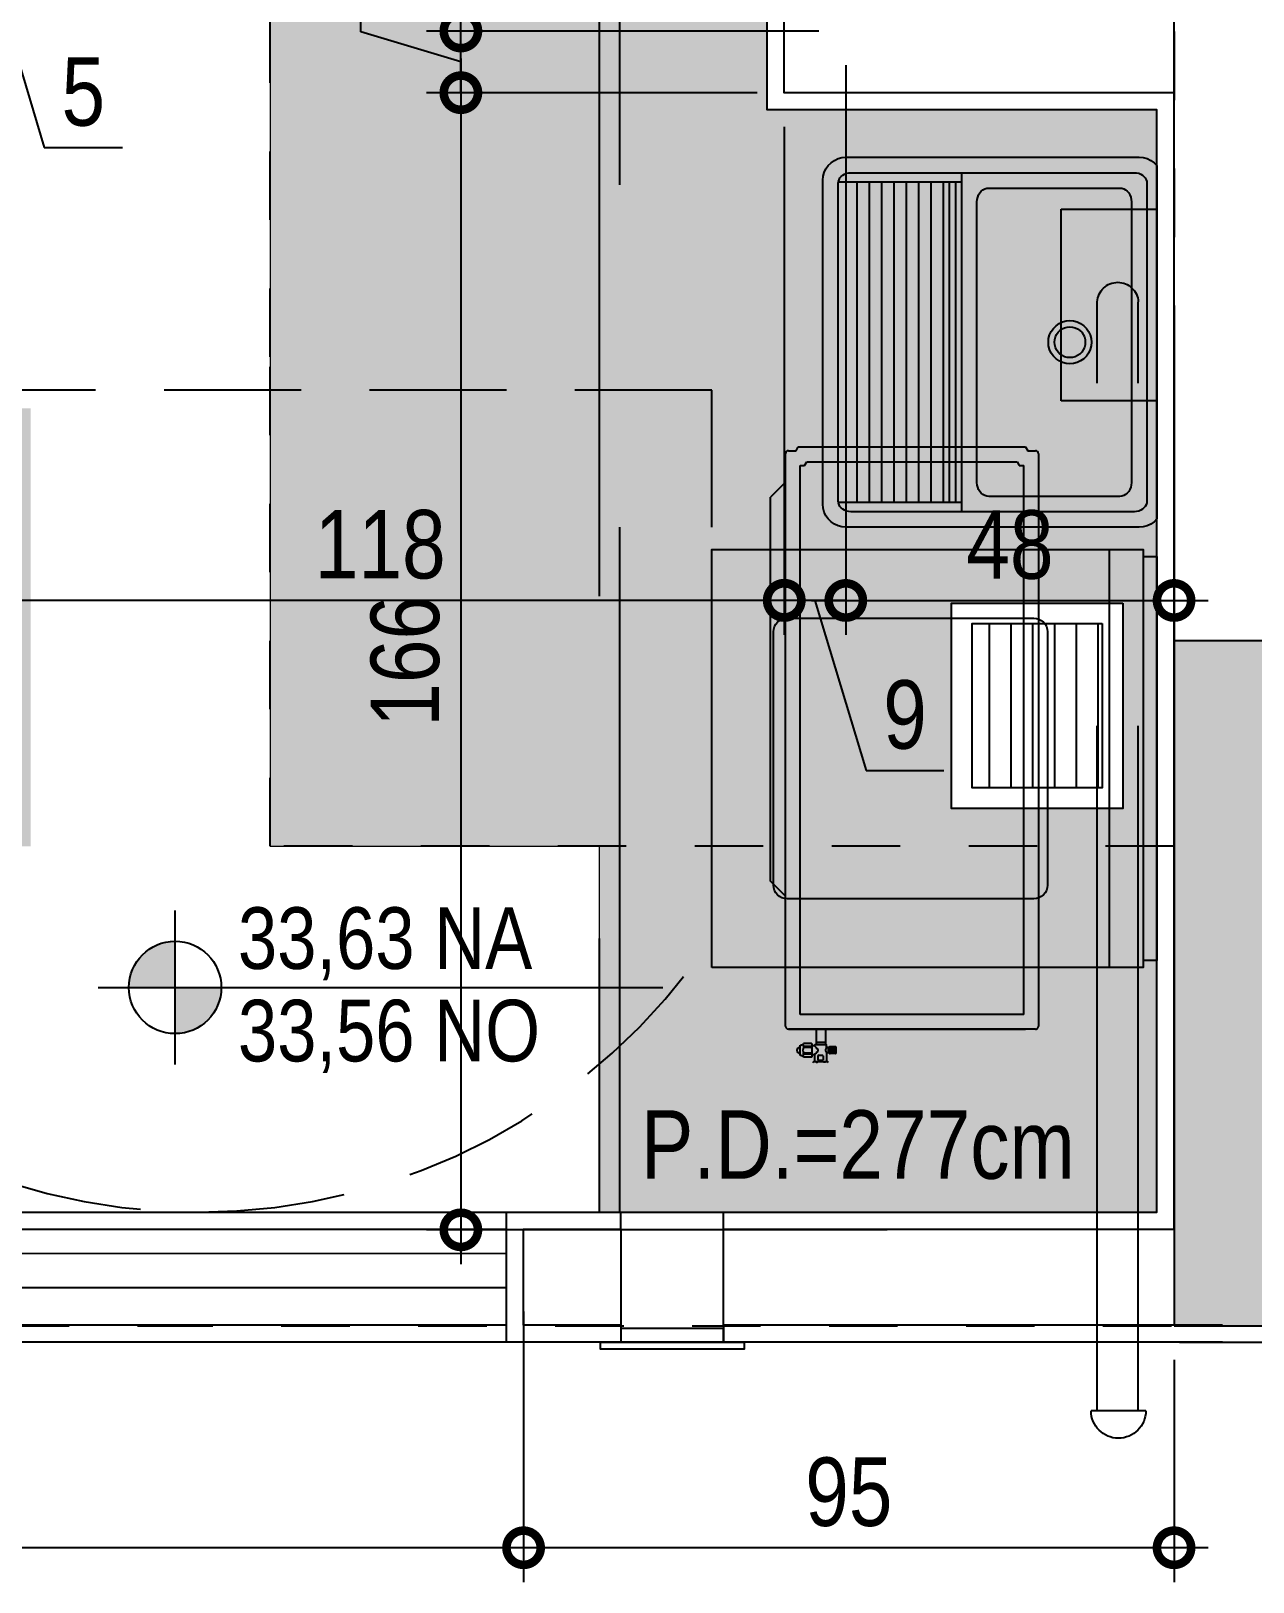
# Model space of a CAD drawing. Header units: metres. Extents: x -23 to 570, y -54 to 184.
# Drawn here: x 23.631 to 25.415, y -53.374 to -51.11 of the extents above; entities that cross this region are included whole.
import ezdxf
from ezdxf.enums import TextEntityAlignment as Align
from ezdxf.xclip import XClip

# ---------------------------------------------------------------- set-up
doc = ezdxf.new("R2010")
doc.units = ezdxf.units.M
doc.header["$XCLIPFRAME"] = 0
doc.header["$PDMODE"] = 35
for name, pattern in [('DASHEDX2', [1.5, 1, -0.5]), ('PUC$0$DASHEDX2', [1.5, 1, -0.5]), ('PUC$0$HIDDEN', [0.375, 0.25, -0.125])]:
    doc.linetypes.add(name, pattern=pattern)
for name, color, linetype in [('1', 232, 'DASHEDX2'), ('4', 2, 'Continuous'), ('ARQ-DIM', 2, 'Continuous'), ('ARQ-SIM', 1, 'Continuous'), ('ARQ-TXT', 2, 'Continuous'), ('PUC$0$ARQ-ALV ACAB', 4, 'Continuous'), ('PUC$0$ARQ-ALV OSSO', 5, 'Continuous'), ('PUC$0$ARQ-AUX', 7, 'Continuous'), ('PUC$0$ARQ-AUX2', 2, 'Continuous'), ('PUC$0$ARQ-CAX', 1, 'Continuous'), ('PUC$0$ARQ-HID', 7, 'Continuous'), ('PUC$0$ARQ-MOB', 7, 'Continuous'), ('PUC$0$ARQ-PRJ', 7, 'PUC$0$DASHEDX2'), ('PUC$0$MAUROAMARELO', 162, 'Continuous'), ('PUC$0$MAUROVERDE', 3, 'Continuous')]:
    doc.layers.add(name, color=color, linetype=linetype)
doc.layers.add('PUC$0$ARQ-FORRO', color=9, linetype='Continuous', lineweight=5)
doc.styles.add('Adesa', font='ARIALN.TTF')
doc.dimstyles.new('ADESA 1-0050', dxfattribs={"dimtxt": 0.1, "dimasz": 0.1, "dimexe": 0.05, "dimexo": 0.05, "dimgap": 0.03, "dimtad": 1, "dimdec": 1, "dimlfac": 100, "dimzin": 12, "dimtxsty": 'Adesa', "dimblk": 'DOTSMALL', "dimcen": 1, "dimdle": 0.05, "dimclrd": 1, "dimclre": 1, "dimclrt": 256, "dimazin": 3, "dimtm": 1e-09, "dimtfac": 1, "dimtdec": 1, "dimtmove": 1, "dimatfit": 0, "dimldrblk": 'DOTSMALL', "dimfxl": 0.8, "dimtvp": 2, "dimtolj": 1, "dimtzin": 0, "dimarcsym": 0})

# ---------------------------------------------------------------- blocks, each defined once
blk = doc.blocks.new('_DotSmall')
at = {"color": 0, "linetype": 'ByBlock', "const_width": 0.5}
blk.add_lwpolyline([(-0.0625, 0, 1), (0.0625, 0, 1)], format="xyb", close=True, dxfattribs=at)
blk = doc.blocks.new('*D486')
at = {"layer": 'ARQ-DIM', "color": 1, "lineweight": -2, "transparency": 16777216}
for p, q in [((24.35, -52.9792), (24.35, -53.3741)), ((25.3, -53.05), (25.3, -53.3741)), ((25.35, -53.3241), (24.3, -53.3241))]:
    blk.add_line(p, q, dxfattribs=at)
at = {"layer": 'Defpoints', "color": 0, "transparency": 16777216}
for p in [(24.35, -52.9292, 0), (25.3, -53, 0), (24.35, -53.3241)]:
    blk.add_point(p, dxfattribs=at)
at = {"layer": 'ARQ-DIM', "color": 1, "lineweight": -2, "transparency": 16777216, "xscale": 0.1, "yscale": 0.1, "zscale": 0.1, "rotation": 180}
blk.add_blockref('_DotSmall', (24.35, -53.3241), dxfattribs=at)
at = {"layer": 'ARQ-DIM', "color": 1, "lineweight": -2, "transparency": 16777216, "xscale": 0.1, "yscale": 0.1, "zscale": 0.1}
blk.add_blockref('_DotSmall', (25.3, -53.3241), dxfattribs=at)
at = {"layer": 'ARQ-DIM', "transparency": 16777216, "insert": (24.825, -53.243), "char_height": 0.1, "attachment_point": 5, "style": 'Adesa'}
blk.add_mtext('\\A1;95', dxfattribs=at)
blk = doc.blocks.new('*D487')
at = {"layer": 'ARQ-DIM', "color": 1, "lineweight": -2, "transparency": 16777216}
for p, q in [((24.35, -52.9792), (24.35, -53.3741)), ((20.3, -53.05), (20.3, -53.3741)), ((24.4, -53.3241), (20.25, -53.3241))]:
    blk.add_line(p, q, dxfattribs=at)
at = {"layer": 'Defpoints', "color": 0, "transparency": 16777216}
for p in [(24.35, -52.9292, 0), (20.3, -53, 0), (20.3, -53.3241)]:
    blk.add_point(p, dxfattribs=at)
at = {"layer": 'ARQ-DIM', "color": 1, "lineweight": -2, "transparency": 16777216, "xscale": 0.1, "yscale": 0.1, "zscale": 0.1, "rotation": 180}
blk.add_blockref('_DotSmall', (20.3, -53.3241), dxfattribs=at)
at = {"layer": 'ARQ-DIM', "color": 1, "lineweight": -2, "transparency": 16777216, "xscale": 0.1, "yscale": 0.1, "zscale": 0.1}
blk.add_blockref('_DotSmall', (24.35, -53.3241), dxfattribs=at)
at = {"layer": 'ARQ-DIM', "transparency": 16777216, "insert": (22.325, -53.243), "char_height": 0.1, "attachment_point": 5, "style": 'Adesa'}
blk.add_mtext('\\A1;405', dxfattribs=at)
blk = doc.blocks.new('*D621')
at = {"layer": 'ARQ-DIM', "color": 1, "lineweight": -2, "transparency": 16777216}
for p, q in [((24.7307, -51.2499), (24.7307, -51.9909)), ((23.5506, -51.7099), (23.5506, -51.9909)), ((23.5006, -51.9409), (24.7807, -51.9409))]:
    blk.add_line(p, q, dxfattribs=at)
at = {"layer": 'Defpoints', "color": 0, "transparency": 16777216}
for p in [(24.7307, -51.1999, 0), (23.5506, -51.6599, 0), (24.7307, -51.9409)]:
    blk.add_point(p, dxfattribs=at)
at = {"layer": 'ARQ-DIM', "color": 1, "lineweight": -2, "transparency": 16777216, "xscale": 0.1, "yscale": 0.1, "zscale": 0.1, "rotation": 180}
blk.add_blockref('_DotSmall', (23.5506, -51.9409), dxfattribs=at)
at = {"layer": 'ARQ-DIM', "color": 1, "lineweight": -2, "transparency": 16777216, "xscale": 0.1, "yscale": 0.1, "zscale": 0.1}
blk.add_blockref('_DotSmall', (24.7307, -51.9409), dxfattribs=at)
at = {"layer": 'ARQ-DIM', "transparency": 16777216, "insert": (24.1406, -51.8598), "char_height": 0.1, "attachment_point": 5, "style": 'Adesa'}
blk.add_mtext('\\A1;118', dxfattribs=at)
blk = doc.blocks.new('*D622')
at = {"layer": 'ARQ-DIM', "color": 1, "lineweight": -2, "transparency": 16777216}
for p, q in [((24.8206, -51.1599), (24.8206, -51.9912)), ((24.7307, -51.2499), (24.7307, -51.9912)), ((24.7307, -51.9412), (24.6307, -51.9412)), ((24.8206, -51.9412), (24.7307, -51.9412)), ((24.8206, -51.9412), (24.7307, -51.9412)), ((24.7756, -51.9412), (24.8501, -52.1894)), ((24.8206, -51.9412), (24.9206, -51.9412)), ((24.8501, -52.1894), (24.964, -52.1894))]:
    blk.add_line(p, q, dxfattribs=at)
at = {"layer": 'Defpoints', "color": 0, "transparency": 16777216}
for p in [(24.8206, -51.1099, 0), (24.7307, -51.1999, 0), (24.7307, -51.9412)]:
    blk.add_point(p, dxfattribs=at)
at = {"layer": 'ARQ-DIM', "color": 1, "lineweight": -2, "transparency": 16777216, "xscale": 0.1, "yscale": 0.1, "zscale": 0.1}
blk.add_blockref('_DotSmall', (24.7307, -51.9412), dxfattribs=at)
at = {"layer": 'ARQ-DIM', "color": 1, "lineweight": -2, "transparency": 16777216, "xscale": 0.1, "yscale": 0.1, "zscale": 0.1, "rotation": 180}
blk.add_blockref('_DotSmall', (24.8206, -51.9412), dxfattribs=at)
at = {"layer": 'ARQ-DIM', "transparency": 16777216, "insert": (24.9071, -52.1083), "char_height": 0.1, "attachment_point": 5, "style": 'Adesa'}
blk.add_mtext('\\A1;9', dxfattribs=at)
blk = doc.blocks.new('*D623')
at = {"layer": 'ARQ-DIM', "color": 1, "lineweight": -2, "transparency": 16777216}
for p, q in [((24.8206, -51.1599), (24.8206, -51.9912)), ((25.3, -51.5604), (25.3, -51.9912)), ((24.7706, -51.9412), (25.35, -51.9412))]:
    blk.add_line(p, q, dxfattribs=at)
at = {"layer": 'Defpoints', "color": 0, "transparency": 16777216}
for p in [(24.8206, -51.1099, 0), (25.3, -51.5104, 0), (25.3, -51.9412)]:
    blk.add_point(p, dxfattribs=at)
at = {"layer": 'ARQ-DIM', "color": 1, "lineweight": -2, "transparency": 16777216, "xscale": 0.1, "yscale": 0.1, "zscale": 0.1, "rotation": 180}
blk.add_blockref('_DotSmall', (24.8206, -51.9412), dxfattribs=at)
at = {"layer": 'ARQ-DIM', "color": 1, "lineweight": -2, "transparency": 16777216, "xscale": 0.1, "yscale": 0.1, "zscale": 0.1}
blk.add_blockref('_DotSmall', (25.3, -51.9412), dxfattribs=at)
at = {"layer": 'ARQ-DIM', "transparency": 16777216, "insert": (25.0603, -51.8602), "char_height": 0.1, "attachment_point": 5, "style": 'Adesa'}
blk.add_mtext('\\A1;48', dxfattribs=at)
blk = doc.blocks.new('*D649')
at = {"layer": 'ARQ-DIM', "color": 1, "lineweight": -2, "transparency": 16777216}
for p, q in [((23.5506, -50.9599), (23.5506, -51.0821)), ((23.6006, -50.9599), (23.6006, -51.0821)), ((23.5506, -51.0321), (23.4506, -51.0321)), ((23.5506, -51.0321), (23.6006, -51.0321)), ((23.5506, -51.0321), (23.6006, -51.0321)), ((23.5756, -51.0321), (23.6499, -51.2797)), ((23.6006, -51.0321), (23.7006, -51.0321)), ((23.6499, -51.2797), (23.7642, -51.2797))]:
    blk.add_line(p, q, dxfattribs=at)
at = {"layer": 'Defpoints', "color": 0, "transparency": 16777216}
for p in [(23.5506, -50.9099, 0), (23.6006, -50.9099, 0), (23.6006, -51.0321)]:
    blk.add_point(p, dxfattribs=at)
at = {"layer": 'ARQ-DIM', "color": 1, "lineweight": -2, "transparency": 16777216, "xscale": 0.1, "yscale": 0.1, "zscale": 0.1}
blk.add_blockref('_DotSmall', (23.5506, -51.0321), dxfattribs=at)
at = {"layer": 'ARQ-DIM', "color": 1, "lineweight": -2, "transparency": 16777216, "xscale": 0.1, "yscale": 0.1, "zscale": 0.1, "rotation": 180}
blk.add_blockref('_DotSmall', (23.6006, -51.0321), dxfattribs=at)
at = {"layer": 'ARQ-DIM', "transparency": 16777216, "insert": (23.707, -51.1988), "char_height": 0.1, "attachment_point": 5, "style": 'Adesa'}
blk.add_mtext('\\A1;5', dxfattribs=at)
blk = doc.blocks.new('*D653')
at = {"layer": 'ARQ-DIM', "color": 1, "lineweight": -2, "transparency": 16777216}
for p, q in [((24.2584, -51.1599), (24.2584, -50.8599)), ((24.4912, -50.9099), (24.2084, -50.9099)), ((24.7812, -51.1099), (24.2084, -51.1099))]:
    blk.add_line(p, q, dxfattribs=at)
at = {"layer": 'Defpoints', "color": 0, "transparency": 16777216}
for p in [(24.2584, -50.9099), (24.5412, -50.9099, 0), (24.8312, -51.1099, 0)]:
    blk.add_point(p, dxfattribs=at)
at = {"layer": 'ARQ-DIM', "color": 1, "lineweight": -2, "transparency": 16777216, "xscale": 0.1, "yscale": 0.1, "zscale": 0.1}
for p, rotation in [((24.2584, -50.9099), 90), ((24.2584, -51.1099), 270)]:
    blk.add_blockref('_DotSmall', p, dxfattribs=dict(at, rotation=rotation))
at = {"layer": 'ARQ-DIM', "transparency": 16777216, "insert": (24.1773, -51.0099), "char_height": 0.1, "attachment_point": 5, "rotation": 90, "style": 'Adesa'}
blk.add_mtext('\\A1;20', dxfattribs=at)
blk = doc.blocks.new('*D654')
at = {"layer": 'ARQ-DIM', "color": 1, "lineweight": -2, "transparency": 16777216}
for p, q in [((24.1123, -51.1111), (24.1123, -50.9971)), ((24.2584, -51.1099), (24.2584, -51.0099)), ((24.2584, -51.1549), (24.1123, -51.1111)), ((24.6913, -51.1099), (24.2084, -51.1099)), ((24.2584, -51.1999), (24.2584, -51.1099)), ((24.2584, -51.1999), (24.2584, -51.1099)), ((24.6807, -51.1999), (24.2084, -51.1999)), ((24.2584, -51.1999), (24.2584, -51.2999))]:
    blk.add_line(p, q, dxfattribs=at)
at = {"layer": 'Defpoints', "color": 0, "transparency": 16777216}
for p in [(24.2584, -51.1099), (24.7413, -51.1099), (24.7307, -51.1999, 0)]:
    blk.add_point(p, dxfattribs=at)
at = {"layer": 'ARQ-DIM', "color": 1, "lineweight": -2, "transparency": 16777216, "xscale": 0.1, "yscale": 0.1, "zscale": 0.1}
for p, rotation in [((24.2584, -51.1099), 270), ((24.2584, -51.1999), 90)]:
    blk.add_blockref('_DotSmall', p, dxfattribs=dict(at, rotation=rotation))
at = {"layer": 'ARQ-DIM', "transparency": 16777216, "insert": (24.0313, -51.0541), "char_height": 0.1, "attachment_point": 5, "rotation": 90, "style": 'Adesa'}
blk.add_mtext('\\A1;9', dxfattribs=at)
blk = doc.blocks.new('*D655')
at = {"layer": 'ARQ-DIM', "color": 1, "lineweight": -2, "transparency": 16777216}
for p, q in [((24.2584, -51.1499), (24.2584, -52.91)), ((24.6913, -51.1999), (24.2084, -51.1999)), ((24.8812, -52.86), (24.2084, -52.86))]:
    blk.add_line(p, q, dxfattribs=at)
at = {"layer": 'Defpoints', "color": 0, "transparency": 16777216}
for p in [(24.7413, -51.1999, 0), (24.2584, -52.86), (24.9312, -52.86, 0)]:
    blk.add_point(p, dxfattribs=at)
at = {"layer": 'ARQ-DIM', "color": 1, "lineweight": -2, "transparency": 16777216, "xscale": 0.1, "yscale": 0.1, "zscale": 0.1}
for p, rotation in [((24.2584, -51.1999), 90), ((24.2584, -52.86), 270)]:
    blk.add_blockref('_DotSmall', p, dxfattribs=dict(at, rotation=rotation))
at = {"layer": 'ARQ-DIM', "transparency": 16777216, "insert": (24.1773, -52.03), "char_height": 0.1, "attachment_point": 5, "rotation": 90, "style": 'Adesa'}
blk.add_mtext('\\A1;166', dxfattribs=at)
blk = doc.blocks.new('NipAcOs')
at = {"layer": 'ARQ-SIM'}
h = blk.add_hatch(color=256, dxfattribs=at)
h.dxf.hatch_style = 1
h.paths.add_polyline_path([(0, 0.15, 0.414214), (-0.15, 0), (0, 0)])
h.paths.add_polyline_path([(0.15, 0), (0, 0), (0, -0.15, 0.414214)])
for p, q in [((0, -0.25), (0, 0.25)), ((-0.25, 0), (0.15, 0)), ((0.15, 0), (1.5834, 0))]:
    blk.add_line(p, q, dxfattribs=at)
blk.add_circle((0, 0), 0.15, dxfattribs=at)
at = {"style": 'Adesa'}
for p in [(0.204, 0.06), (0.204, -0.24)]:
    blk.add_attdef('000,00', p, '', height=0.2, dxfattribs=at)
blk = doc.blocks.new('PUC$0$ARQ-HID-TANQUE')
for p, q in [((-0.2621, -0.0041), (-0.258, 0)), ((-0.258, 0), (0.258, 0)), ((0.258, 0), (0.2621, -0.0041)), ((-0.27, -0.0258), (-0.2695, -0.0199)), ((-0.2695, -0.0199), (-0.268, -0.0143)), ((-0.268, -0.0143), (-0.2655, -0.009)), ((-0.2655, -0.009), (-0.2621, -0.0041)), ((-0.2454, -0.0237), (-0.2439, -0.0211)), ((-0.2439, -0.0211), (-0.242, -0.0189)), ((-0.242, -0.0189), (-0.2398, -0.0171)), ((-0.2398, -0.0171), (-0.2373, -0.0157)), ((-0.2373, -0.0157), (-0.2347, -0.0149)), ((-0.2347, -0.0149), (-0.232, -0.0146)), ((-0.232, -0.0146), (0.232, -0.0146)), ((0.232, -0.0146), (0.2347, -0.0149)), ((0.2347, -0.0149), (0.2373, -0.0157)), ((0.2373, -0.0157), (0.2398, -0.0171)), ((0.2398, -0.0171), (0.242, -0.0189)), ((0.242, -0.0189), (0.2439, -0.0211)), ((0.2439, -0.0211), (0.2454, -0.0237)), ((0.2621, -0.0041), (0.2655, -0.009)), ((0.2655, -0.009), (0.268, -0.0143)), ((0.268, -0.0143), (0.2695, -0.0199)), ((0.2695, -0.0199), (0.27, -0.0258)), ((-0.27, -0.0258), (-0.27, -0.0258)), ((-0.27, -0.4542), (-0.27, -0.0258)), ((-0.2475, -0.0328), (-0.2473, -0.0297)), ((-0.2475, -0.0328), (-0.2475, -0.0328)), ((-0.2475, -0.4472), (-0.2475, -0.0328)), ((-0.2473, -0.0297), (-0.2466, -0.0266)), ((-0.2466, -0.0266), (-0.2454, -0.0237)), ((0.2454, -0.0237), (0.2466, -0.0266)), ((0.2466, -0.0266), (0.2473, -0.0297)), ((0.2473, -0.0297), (0.2475, -0.0328)), ((0.2475, -0.0328), (0.2475, -0.4472)), ((0.27, -0.0258), (0.27, -0.4542)), ((-0.234, -0.2854), (0.234, -0.2854)), ((-0.2473, -0.4504), (-0.2475, -0.4472)), ((-0.2466, -0.4534), (-0.2473, -0.4504)), ((0.2473, -0.4504), (0.2466, -0.4534)), ((0.2475, -0.4472), (0.2473, -0.4504)), ((-0.2695, -0.4601), (-0.27, -0.4542)), ((-0.268, -0.4657), (-0.2695, -0.4601)), ((-0.2655, -0.4711), (-0.268, -0.4657)), ((-0.2621, -0.4759), (-0.2655, -0.4711)), ((-0.2454, -0.4563), (-0.2466, -0.4534)), ((-0.2439, -0.4589), (-0.2454, -0.4563)), ((-0.242, -0.4611), (-0.2439, -0.4589)), ((-0.2398, -0.463), (-0.242, -0.4611)), ((-0.2373, -0.4643), (-0.2398, -0.463)), ((-0.2347, -0.4651), (-0.2373, -0.4643)), ((-0.232, -0.4654), (-0.2347, -0.4651)), ((0.232, -0.4654), (-0.232, -0.4654)), ((0.2347, -0.4651), (0.232, -0.4654)), ((0.2373, -0.4643), (0.2347, -0.4651)), ((0.2398, -0.463), (0.2373, -0.4643)), ((0.242, -0.4611), (0.2398, -0.463)), ((0.2439, -0.4589), (0.242, -0.4611)), ((0.2454, -0.4563), (0.2439, -0.4589)), ((0.2466, -0.4534), (0.2454, -0.4563)), ((0.2655, -0.4711), (0.2621, -0.4759)), ((0.268, -0.4657), (0.2655, -0.4711)), ((0.2695, -0.4601), (0.268, -0.4657)), ((0.27, -0.4542), (0.2695, -0.4601)), ((-0.258, -0.48), (-0.2621, -0.4759)), ((-0.2532, -0.4834), (-0.258, -0.48)), ((-0.2479, -0.4859), (-0.2532, -0.4834)), ((-0.2422, -0.4874), (-0.2479, -0.4859)), ((-0.2364, -0.4879), (-0.2422, -0.4874)), ((0.2364, -0.4879), (-0.2364, -0.4879)), ((0.2422, -0.4874), (0.2364, -0.4879)), ((0.2479, -0.4859), (0.2422, -0.4874)), ((0.2532, -0.4834), (0.2479, -0.4859)), ((0.258, -0.48), (0.2532, -0.4834)), ((0.2621, -0.4759), (0.258, -0.48))]:
    blk.add_line(p, q)
at = {"color": 7}
for p, q in [((-0.2223, -0.0458), (-0.2203, -0.0433)), ((-0.2203, -0.0433), (-0.2179, -0.0412)), ((-0.2179, -0.0412), (-0.215, -0.0394)), ((-0.215, -0.0394), (-0.2118, -0.0382)), ((-0.2118, -0.0382), (-0.2085, -0.0374)), ((-0.2085, -0.0374), (-0.205, -0.0371)), ((-0.205, -0.0371), (0.205, -0.0371)), ((0.205, -0.0371), (0.2085, -0.0374)), ((0.2085, -0.0374), (0.2118, -0.0382)), ((0.2118, -0.0382), (0.215, -0.0394)), ((0.215, -0.0394), (0.2179, -0.0412)), ((0.2179, -0.0412), (0.2203, -0.0433)), ((0.2203, -0.0433), (0.2223, -0.0458)), ((-0.225, -0.0544), (-0.2247, -0.0514)), ((-0.225, -0.0544), (-0.225, -0.0544)), ((-0.225, -0.2456), (-0.225, -0.0544)), ((-0.2247, -0.0514), (-0.2238, -0.0485)), ((-0.2238, -0.0485), (-0.2223, -0.0458)), ((0.2223, -0.0458), (0.2238, -0.0485)), ((0.2238, -0.0485), (0.2247, -0.0514)), ((0.2247, -0.0514), (0.225, -0.0544)), ((0.225, -0.0544), (0.225, -0.2456)), ((-0.0296, -0.1164), (-0.0273, -0.1114)), ((-0.0273, -0.1114), (-0.0241, -0.1069)), ((-0.0241, -0.1069), (-0.0202, -0.103)), ((-0.0202, -0.103), (-0.0158, -0.0999)), ((-0.0195, -0.1159), (-0.0172, -0.1127)), ((-0.0172, -0.1127), (-0.0145, -0.1099)), ((-0.0158, -0.0999), (-0.0108, -0.0975)), ((-0.0145, -0.1099), (-0.0113, -0.1076)), ((-0.0113, -0.1076), (-0.0077, -0.106)), ((-0.0108, -0.0975), (-0.0055, -0.0961)), ((-0.0077, -0.106), (-0.0039, -0.105)), ((-0.0055, -0.0961), (0, -0.0956)), ((-0.0039, -0.105), (0, -0.1046)), ((0, -0.0956), (0.0055, -0.0961)), ((0, -0.1046), (0.0039, -0.105)), ((0.0039, -0.105), (0.0077, -0.106)), ((0.0055, -0.0961), (0.0108, -0.0975)), ((0.0077, -0.106), (0.0113, -0.1076)), ((0.0108, -0.0975), (0.0158, -0.0999)), ((0.0113, -0.1076), (0.0145, -0.1099)), ((0.0145, -0.1099), (0.0172, -0.1127)), ((0.0158, -0.0999), (0.0202, -0.103)), ((0.0172, -0.1127), (0.0195, -0.1159)), ((0.0202, -0.103), (0.0241, -0.1069)), ((0.0241, -0.1069), (0.0273, -0.1114)), ((0.0273, -0.1114), (0.0296, -0.1164)), ((-0.0315, -0.1271), (-0.031, -0.1217)), ((-0.031, -0.1326), (-0.0315, -0.1271)), ((-0.031, -0.1217), (-0.0296, -0.1164)), ((-0.0296, -0.1379), (-0.031, -0.1326)), ((-0.0225, -0.1271), (-0.0222, -0.1232)), ((-0.0222, -0.131), (-0.0225, -0.1271)), ((-0.0222, -0.1232), (-0.0211, -0.1194)), ((-0.0211, -0.1348), (-0.0222, -0.131)), ((-0.0211, -0.1194), (-0.0195, -0.1159)), ((-0.0195, -0.1384), (-0.0211, -0.1348)), ((0.0195, -0.1159), (0.0211, -0.1194)), ((0.0211, -0.1348), (0.0195, -0.1384)), ((0.0211, -0.1194), (0.0222, -0.1232)), ((0.0222, -0.131), (0.0211, -0.1348)), ((0.0222, -0.1232), (0.0225, -0.1271)), ((0.0225, -0.1271), (0.0222, -0.131)), ((0.0296, -0.1164), (0.031, -0.1217)), ((0.031, -0.1326), (0.0296, -0.1379)), ((0.031, -0.1217), (0.0315, -0.1271)), ((0.0315, -0.1271), (0.031, -0.1326)), ((-0.0273, -0.1429), (-0.0296, -0.1379)), ((-0.0241, -0.1474), (-0.0273, -0.1429)), ((-0.0202, -0.1513), (-0.0241, -0.1474)), ((-0.0158, -0.1544), (-0.0202, -0.1513)), ((-0.0172, -0.1416), (-0.0195, -0.1384)), ((-0.0145, -0.1444), (-0.0172, -0.1416)), ((-0.0108, -0.1567), (-0.0158, -0.1544)), ((-0.0113, -0.1466), (-0.0145, -0.1444)), ((-0.0077, -0.1483), (-0.0113, -0.1466)), ((-0.0055, -0.1582), (-0.0108, -0.1567)), ((-0.0039, -0.1493), (-0.0077, -0.1483)), ((0, -0.1586), (-0.0055, -0.1582)), ((0, -0.1496), (-0.0039, -0.1493)), ((0.0039, -0.1493), (0, -0.1496)), ((0.0055, -0.1582), (0, -0.1586)), ((0.0077, -0.1483), (0.0039, -0.1493)), ((0.0108, -0.1567), (0.0055, -0.1582)), ((0.0113, -0.1466), (0.0077, -0.1483)), ((0.0158, -0.1544), (0.0108, -0.1567)), ((0.0145, -0.1444), (0.0113, -0.1466)), ((0.0172, -0.1416), (0.0145, -0.1444)), ((0.0202, -0.1513), (0.0158, -0.1544)), ((0.0195, -0.1384), (0.0172, -0.1416)), ((0.0241, -0.1474), (0.0202, -0.1513)), ((0.0273, -0.1429), (0.0241, -0.1474)), ((0.0296, -0.1379), (0.0273, -0.1429)), ((-0.2247, -0.2486), (-0.225, -0.2456)), ((-0.2238, -0.2515), (-0.2247, -0.2486)), ((0.2247, -0.2486), (0.2238, -0.2515)), ((0.225, -0.2456), (0.2247, -0.2486)), ((-0.2223, -0.2542), (-0.2238, -0.2515)), ((-0.2203, -0.2567), (-0.2223, -0.2542)), ((-0.2179, -0.2588), (-0.2203, -0.2567)), ((-0.215, -0.2606), (-0.2179, -0.2588)), ((-0.2118, -0.2618), (-0.215, -0.2606)), ((-0.2085, -0.2626), (-0.2118, -0.2618)), ((-0.205, -0.2629), (-0.2085, -0.2626)), ((0.205, -0.2629), (-0.205, -0.2629)), ((0.2085, -0.2626), (0.205, -0.2629)), ((0.2118, -0.2618), (0.2085, -0.2626)), ((0.215, -0.2606), (0.2118, -0.2618)), ((0.2179, -0.2588), (0.215, -0.2606)), ((0.2203, -0.2567), (0.2179, -0.2588)), ((0.2223, -0.2542), (0.2203, -0.2567)), ((0.2238, -0.2515), (0.2223, -0.2542)), ((-0.2475, -0.2854), (0.2475, -0.2854)), ((-0.234, -0.4654), (-0.234, -0.2854)), ((0.234, -0.2854), (0.234, -0.4654)), ((-0.234, -0.2944), (0.234, -0.2944)), ((-0.234, -0.2944), (0.234, -0.2944)), ((-0.234, -0.3034), (0.234, -0.3034)), ((-0.234, -0.3124), (0.234, -0.3124)), ((-0.234, -0.3304), (0.234, -0.3304)), ((-0.234, -0.3484), (0.234, -0.3484)), ((-0.234, -0.3664), (0.234, -0.3664)), ((-0.234, -0.3844), (0.234, -0.3844)), ((-0.234, -0.4024), (0.234, -0.4024)), ((-0.234, -0.4204), (0.234, -0.4204)), ((-0.234, -0.4384), (0.234, -0.4384))]:
    blk.add_line(p, q, dxfattribs=at)
blk = doc.blocks.new('PUC$0$A$Cd84e1c1c')
at = {"layer": 'PUC$0$ARQ-PRJ'}
for p, q in [((0.0594, -0.2908, 0), (0.0594, 1.3279, 0)), ((0.1194, -0.2908, 0), (0.1194, 1.3279, 0)), ((0.0484, -0.2908, 0), (0.1284, -0.2908, 0))]:
    blk.add_line(p, q, dxfattribs=at)
at = {"layer": 'PUC$0$ARQ-PRJ', "elevation": 0}
blk.add_lwpolyline([(0.1722, 1.4636), (0.0322, 1.4636), (0.0322, 1.1836), (0.1722, 1.1836), (0.1722, 1.4636)], dxfattribs=at)
at = {"layer": 'PUC$0$ARQ-PRJ'}
for centre, radius, start, end in [((0.0894, 1.3267, 0), 0.03, 2.4241, 177.5761), ((0.0884, -0.2908, 0), 0.04, 180, 0)]:
    blk.add_arc(centre, radius, start, end, dxfattribs=at)
blk = doc.blocks.new('PUC$0$pl cx vent')
at = {"layer": 'PUC$0$ARQ-CAX'}
h = blk.add_hatch(dxfattribs=at)
h.set_pattern_fill('LINE', color=255, scale=0.01, angle=90)
h.set_pattern_definition([(90, (10.529542, -8.815224), (-0.03175, 2e-18), [])])
h.paths.add_polyline_path([(-0.22, -0.27), (-0.22, -0.03), (-0.03, -0.03), (-0.03, -0.27)])
for points in [[(-0.25, -0.3), (-0.25, 0), (0, 0), (0, -0.3)], [(-0.22, -0.27), (-0.22, -0.03), (-0.03, -0.03), (-0.03, -0.27)]]:
    blk.add_lwpolyline(points, close=True, dxfattribs=at)
blk = doc.blocks.new('PUC$0$pl apto tipo 2 puc')
at = {"layer": 'PUC$0$ARQ-ALV ACAB'}
for points in [[(-25.3794, 3.0254), (-24.3338, 3.0254), (-24.3338, 2.8354), (-24.5009, 2.8354)], [(-24.6509, 2.8354), (-25.2838, 2.8354), (-25.2838, 1.2261), (-24.7145, 1.2261), (-24.7144, 0.9361)]]:
    blk.add_lwpolyline(points, dxfattribs=at)
at = {"layer": 'PUC$0$ARQ-ALV ACAB', "elevation": 0}
for points in [[(-24.6509, 3.0004), (-24.6509, 3.0254)], [(-24.5009, 3.0004), (-24.5009, 3.0254)], [(-24.3338, 3.0254), (-20.1864, 3.0254)], [(-24.6509, 2.8604), (-24.6509, 2.8354)], [(-24.5009, 2.8604), (-24.5009, 2.8354)], [(-24.6509, 2.8354), (-24.6509, 2.8354)], [(-20.3338, 2.8354), (-24.3338, 2.8354)]]:
    blk.add_lwpolyline(points, dxfattribs=at)
at = {"layer": 'PUC$0$ARQ-ALV OSSO'}
for points in [[(-25.3794, 3.0004), (-24.6509, 3.0004)], [(-24.5009, 3.0004), (-24.3588, 3.0004), (-24.3588, 2.8604), (-24.5009, 2.8604)], [(-24.6509, 2.8604), (-25.3088, 2.8604), (-25.3088, -1.91), (-23.6044, -1.91), (-23.6044, -2.05), (-25.3088, -2.05)], [(-25.3088, 1.2011), (-24.7395, 1.2011), (-24.7394, 0.9111)]]:
    blk.add_lwpolyline(points, dxfattribs=at)
at = {"layer": 'PUC$0$ARQ-ALV OSSO', "elevation": 0}
for points in [[(-24.6509, 3.0004), (-24.6509, 2.8604)], [(-24.5009, 2.8604), (-24.5009, 3.0004)]]:
    blk.add_lwpolyline(points, dxfattribs=at)
at = {"layer": 'PUC$0$ARQ-AUX', "elevation": 0}
for points in [[(-24.3338, 3.0004), (-20.3338, 3.0004)], [(-20.3338, 2.8604), (-24.3338, 2.8604)]]:
    blk.add_lwpolyline(points, dxfattribs=at)
at = {"layer": 'PUC$0$ARQ-AUX'}
blk.add_lwpolyline([(-24.5009, 2.8354), (-24.6509, 2.8354)], dxfattribs=at)
at = {"layer": 'PUC$0$ARQ-AUX2', "elevation": 0}
for points in [[(-20.3338, 2.9455), (-24.3338, 2.9454)], [(-20.3338, 2.8955), (-24.3338, 2.8954)]]:
    blk.add_lwpolyline(points, dxfattribs=at)
at = {"layer": 'PUC$0$ARQ-CAX', "elevation": 0}
for points in [[(-24.4709, 3.0254), (-24.6809, 3.0254), (-24.6809, 3.0354), (-24.4709, 3.0354)], [(-24.5009, 3.0254), (-24.6509, 3.0254), (-24.6509, 3.0054), (-24.5009, 3.0054)]]:
    blk.add_lwpolyline(points, close=True, dxfattribs=at)
at = {"layer": 'PUC$0$ARQ-PRJ'}
blk.add_lwpolyline([(-24.4694, 2.8354), (-24.4994, 2.8354), (-24.4994, 0.9361), (-24.4694, 0.9361)], close=True, dxfattribs=at)
at = {"layer": 'PUC$0$ARQ-CAX'}
blk.add_blockref('PUC$0$pl cx vent', (-24.9838, 2.2461), dxfattribs=at)
at = {"layer": 'PUC$0$ARQ-FORRO', "xscale": -1, "rotation": 180}
blk.add_blockref('PUC$0$A$Cd84e1c1c', (-25.316, 2.8346, 0), dxfattribs=at)
at = {"layer": 'PUC$0$ARQ-HID', "rotation": 90.00006226801106}
blk.add_blockref('PUC$0$ARQ-HID-TANQUE', (-25.2838, 1.5654), dxfattribs=at)
blk = doc.blocks.new('PUC$0$planta tipo 5 puc')
at = {"layer": 'PUC$0$ARQ-ALV ACAB', "elevation": 0}
blk.add_lwpolyline([(-36.2338, 3.0243), (-34.8417, 3.0243), (-34.8167, 3.0243), (-34.8167, 2.8343)], dxfattribs=at)
blk = doc.blocks.new('PUC$0$MAQ-LAVAR-ROUPA')
blk.add_lwpolyline([(0, 0.65), (0.61, 0.65), (0.61, 0.02), (0, 0.02)], close=True)
blk.add_lwpolyline([(0.1, 0.18), (0.1, 0.54, -0.414214), (0.12, 0.56), (0.49, 0.56, -0.414214), (0.51, 0.54), (0.51, 0.18, -0.414214), (0.49, 0.16), (0.12, 0.16, -0.414214)], format="xyb", close=True)
for points in [[(0.61, 0.07), (0, 0.07)], [(0.6, 0.02), (0.6, 0), (0.01, 0), (0.01, 0.02)], [(0.01, 0), (0.6, 0)]]:
    blk.add_lwpolyline(points)
blk = doc.blocks.new('PUC$0$layout pcd puc 4')
at = {"layer": 'PUC$0$ARQ-MOB', "rotation": 90}
blk.add_blockref('PUC$0$MAQ-LAVAR-ROUPA', (10.32, 0.378), dxfattribs=at)
blk = doc.blocks.new('PUC$0$pl forro pcd 4')
at = {"layer": 'PUC$0$ARQ-FORRO'}
h = blk.add_hatch(color=256, dxfattribs=at)
h.dxf.hatch_style = 1
h.paths.add_polyline_path([(-0.5794, -0.17), (-1.3049, -0.17), (-1.3049, -1.5351), (-0.8244, -1.5351), (-0.8244, -2.0694), (-0.01, -2.0694), (-0.01, -0.46), (-0.5793, -0.46)])
h.paths.add_polyline_path([(-3.9149, -1.5351), (-1.6549, -1.5351), (-1.6549, -0.8959), (-3.9149, -0.8959)])
h.paths.add_polyline_path([(-4.96, -0.8694), (-4.2649, -0.8694), (-4.2649, -1.5351), (-4.96, -1.5351)])
h.paths.add_polyline_path([(-0.31, -1.18), (-0.06, -1.18), (-0.06, -1.48), (-0.31, -1.48)], flags=16)
blk.add_lwpolyline([(-0.5794, -0.17), (-1.3049, -0.17), (-1.3049, -1.5351), (-0.8244, -1.5351), (-0.8244, -2.0694), (-0.01, -2.0694), (-0.01, -0.46), (-0.5793, -0.46)], close=True, dxfattribs=at)
at = {"layer": 'PUC$0$ARQ-PRJ'}
blk.add_lwpolyline([(-0.31, -1.18), (-0.06, -1.18), (-0.06, -1.48), (-0.31, -1.48)], close=True, dxfattribs=at)
blk = doc.blocks.new('PUC$0$CDS1')
at = {"layer": 'PUC$0$MAUROAMARELO'}
for p, q in [((8267.2906, 3267.3756, 0), (8267.2906, 3268.3256, 0)), ((8267.2956, 3268.3306, 0), (8267.3083, 3268.3306, 0)), ((8267.3083, 3268.3306, 0), (8267.3119, 3268.3368, 0)), ((8267.3119, 3268.3368, 0), (8267.6893, 3268.3368, 0)), ((8267.6893, 3268.3368, 0), (8267.6929, 3268.3306, 0)), ((8267.6929, 3268.3306, 0), (8267.7056, 3268.3306, 0)), ((8267.7106, 3268.3256, 0), (8267.7106, 3267.3756, 0)), ((8267.3151, 3267.3951, 0), (8267.3151, 3268.3061, 0)), ((8267.3151, 3268.3061, 0), (8267.3224, 3268.3061, 0)), ((8267.3224, 3268.3061, 0), (8267.326, 3268.3123, 0)), ((8267.326, 3268.3123, 0), (8267.6752, 3268.3123, 0)), ((8267.6752, 3268.3123, 0), (8267.6788, 3268.3061, 0)), ((8267.6788, 3268.3061, 0), (8267.6861, 3268.3061, 0)), ((8267.6861, 3267.3951, 0), (8267.6861, 3268.3061, 0)), ((8267.2906, 3268.2786, 0), (8267.2656, 3268.2536, 0)), ((8267.2656, 3267.6163, 0), (8267.2656, 3268.2536, 0)), ((8267.2906, 3267.5913, 0), (8267.2656, 3267.6163, 0)), ((8267.6861, 3267.3951, 0), (8267.3151, 3267.3951, 0)), ((8267.7056, 3267.3706, 0), (8267.2956, 3267.3706, 0)), ((8267.2956, 3267.3706, 0), (8267.6893, 3267.3706, 0)), ((8267.3338, 3267.3467, 0), (8267.3208, 3267.3467, 0)), ((8267.3351, 3267.3457, 0), (8267.3338, 3267.3467, 0)), ((8267.3351, 3267.3254, 0), (8267.3351, 3267.3457, 0)), ((8267.3569, 3267.3487, 0), (8267.3415, 3267.3487, 0)), ((8267.3415, 3267.3487, 0), (8267.3415, 3267.3448, 0)), ((8267.3416, 3267.3706, 0), (8267.3416, 3267.3487, 0)), ((8267.3568, 3267.3706, 0), (8267.3568, 3267.3487, 0)), ((8267.3569, 3267.3487, 0), (8267.3569, 3267.3448, 0)), ((8267.3149, 3267.3269, 0), (8267.3149, 3267.3443, 0)), ((8267.3338, 3267.342, 0), (8267.3208, 3267.342, 0)), ((8267.3208, 3267.342, 0), (8267.3208, 3267.3402, 0)), ((8267.3338, 3267.342, 0), (8267.3208, 3267.342, 0)), ((8267.3208, 3267.342, 0), (8267.3208, 3267.3402, 0)), ((8267.3338, 3267.3402, 0), (8267.3208, 3267.3402, 0)), ((8267.3338, 3267.3402, 0), (8267.3208, 3267.3402, 0)), ((8267.3208, 3267.3292, 0), (8267.3208, 3267.331, 0)), ((8267.3338, 3267.331, 0), (8267.3208, 3267.331, 0)), ((8267.3338, 3267.3292, 0), (8267.3208, 3267.3292, 0)), ((8267.3338, 3267.3244, 0), (8267.3208, 3267.3244, 0)), ((8267.3338, 3267.342, 0), (8267.3338, 3267.3402, 0)), ((8267.3338, 3267.342, 0), (8267.3338, 3267.3402, 0)), ((8267.3338, 3267.3292, 0), (8267.3338, 3267.331, 0)), ((8267.3351, 3267.3254, 0), (8267.3338, 3267.3244, 0)), ((8267.3389, 3267.3432, 0), (8267.3351, 3267.3432, 0)), ((8267.3389, 3267.328, 0), (8267.3351, 3267.328, 0)), ((8267.3389, 3267.3435, 0), (8267.3389, 3267.3437, 0)), ((8267.3389, 3267.3432, 0), (8267.3389, 3267.3436, 0)), ((8267.3389, 3267.328, 0), (8267.3389, 3267.3167, 0)), ((8267.3579, 3267.3448, 0), (8267.34, 3267.3448, 0)), ((8267.3448, 3267.3199, 0), (8267.3448, 3267.3264, 0)), ((8267.3458, 3267.3275, 0), (8267.352, 3267.3275, 0)), ((8267.3531, 3267.3264, 0), (8267.3531, 3267.3199, 0)), ((8267.3589, 3267.3402, 0), (8267.3589, 3267.3437, 0)), ((8267.362, 3267.3402, 0), (8267.3589, 3267.3402, 0)), ((8267.362, 3267.3315, 0), (8267.3589, 3267.3315, 0)), ((8267.3589, 3267.3315, 0), (8267.3589, 3267.3167, 0)), ((8267.362, 3267.3315, 0), (8267.362, 3267.3402, 0)), ((8267.3636, 3267.3397, 0), (8267.362, 3267.3397, 0)), ((8267.3636, 3267.3321, 0), (8267.362, 3267.3321, 0)), ((8267.3636, 3267.3313, 0), (8267.3636, 3267.3404, 0)), ((8267.3735, 3267.3415, 0), (8267.3646, 3267.3415, 0)), ((8267.3735, 3267.3303, 0), (8267.3646, 3267.3303, 0)), ((8267.3667, 3267.3303, 0), (8267.3667, 3267.3415, 0)), ((8267.3733, 3267.3408, 0), (8267.3667, 3267.3408, 0)), ((8267.3733, 3267.3401, 0), (8267.3667, 3267.3401, 0)), ((8267.3733, 3267.3393, 0), (8267.3667, 3267.3393, 0)), ((8267.3733, 3267.3386, 0), (8267.3667, 3267.3386, 0)), ((8267.3733, 3267.3379, 0), (8267.3667, 3267.3379, 0)), ((8267.3733, 3267.3372, 0), (8267.3667, 3267.3372, 0)), ((8267.3733, 3267.3372, 0), (8267.3667, 3267.3372, 0)), ((8267.3733, 3267.3365, 0), (8267.3667, 3267.3365, 0)), ((8267.3733, 3267.3359, 0), (8267.3667, 3267.3359, 0)), ((8267.3733, 3267.3353, 0), (8267.3667, 3267.3353, 0)), ((8267.3733, 3267.3345, 0), (8267.3667, 3267.3345, 0)), ((8267.3733, 3267.3345, 0), (8267.3667, 3267.3345, 0)), ((8267.3733, 3267.3338, 0), (8267.3667, 3267.3338, 0)), ((8267.3733, 3267.3331, 0), (8267.3667, 3267.3331, 0)), ((8267.3733, 3267.3324, 0), (8267.3667, 3267.3324, 0)), ((8267.3733, 3267.3317, 0), (8267.3667, 3267.3317, 0)), ((8267.3733, 3267.331, 0), (8267.3667, 3267.331, 0)), ((8267.3733, 3267.3303, 0), (8267.3733, 3267.3415, 0)), ((8267.3746, 3267.3313, 0), (8267.3746, 3267.3404, 0)), ((8267.336, 3267.3154, 0), (8267.3372, 3267.3167, 0)), ((8267.3606, 3267.3167, 0), (8267.3372, 3267.3167, 0)), ((8267.3413, 3267.3157, 0), (8267.3438, 3267.3157, 0)), ((8267.352, 3267.3188, 0), (8267.3458, 3267.3188, 0)), ((8267.3566, 3267.3157, 0), (8267.3541, 3267.3157, 0)), ((8267.3618, 3267.3154, 0), (8267.3606, 3267.3167, 0))]:
    blk.add_line(p, q, dxfattribs=at)
for centre, radius, start, end in [((8267.2956, 3268.3256, 0), 0.005, 90, 180), ((8267.7056, 3268.3256, 0), 0.005, 0, 90), ((8267.2956, 3267.3756, 0), 0.005, 180, 270), ((8267.3149, 3267.3531, 0), 0.00883, 270, 303.2043), ((8267.3222, 3267.3444, 0), 0.00279, 121.1036, 238.8964), ((8267.3324, 3267.3444, 0), 0.00279, 301.1036, 58.8964), ((8267.3149, 3267.3356, 0), 0.00517, 90, 270), ((8267.3149, 3267.318, 0), 0.00883, 56.7957, 90), ((8267.328, 3267.3356, 0), 0.00859, 147.4828, 212.5172), ((8267.3222, 3267.3268, 0), 0.00279, 121.1036, 238.8964), ((8267.3265, 3267.3356, 0), 0.00859, 327.4828, 32.5172), ((8267.3324, 3267.3268, 0), 0.00279, 301.1036, 58.8964), ((8267.34, 3267.3437, 0), 0.00108, 90, 180), ((8267.3669, 3267.3642, 0), 0.035, 216.8549, 229.9897), ((8267.3669, 3267.307, 0), 0.035, 130.0103, 143.1451), ((8267.3411, 3267.3356, 0), 0.00379, 331.5684, 28.4316), ((8267.3458, 3267.3264, 0), 0.00108, 90, 180), ((8267.3458, 3267.3199, 0), 0.00108, 180, 270), ((8267.352, 3267.3264, 0), 0.00108, 0, 90), ((8267.352, 3267.3199, 0), 0.00108, 270, 0), ((8267.3629, 3267.3359, 0), 0.00591, 132.4469, 227.5531), ((8267.3579, 3267.3437, 0), 0.00108, 0, 90), ((8267.3646, 3267.3404, 0), 0.00108, 90, 180), ((8267.3646, 3267.3313, 0), 0.00108, 180, 270), ((8267.3735, 3267.3404, 0), 0.00108, 0, 90), ((8267.3735, 3267.3313, 0), 0.00108, 270, 360), ((8267.3388, 3267.3131, 0), 0.00358, 46.1862, 140.5423), ((8267.3489, 3267.3021, 0), 0.0145, 69.2202, 110.7798), ((8267.3591, 3267.3131, 0), 0.00358, 39.4577, 133.8138)]:
    blk.add_arc(centre, radius, start, end, dxfattribs=at)
at = {"layer": 'PUC$0$MAUROVERDE', "linetype": 'PUC$0$HIDDEN'}
blk.add_arc((8267.7056, 3267.3756, 0), 0.005, 270, 0, dxfattribs=at)
blk = doc.blocks.new('PUC')
at = {"layer": 'PUC$0$ARQ-PRJ', "ltscale": 0.2, "elevation": 0}
blk.add_lwpolyline([(24.625, -52.4342), (24.625, -51.6342), (23.125, -51.6342), (23.125, -52.4342, 0.533333)], format="xyb", close=True, dxfattribs=at)
at = {"layer": 'PUC$0$ARQ-ALV OSSO', "rotation": 180}
blk.add_blockref('PUC$0$pl apto tipo 2 puc', (-0.0088, -49.9988, 0), dxfattribs=at)
at = {"layer": 'PUC$0$ARQ-AUX', "xscale": -1, "rotation": 180}
blk.add_blockref('PUC$0$planta tipo 5 puc', (61.5417, -49.9999, 0), dxfattribs=at)
at = {"layer": 'PUC$0$ARQ-FORRO'}
blk.add_blockref('PUC$0$pl forro pcd 4', (25.285, -50.7649, 0), dxfattribs=at)
at = {"layer": 'PUC$0$ARQ-MOB'}
blk.add_blockref('PUC$0$layout pcd puc 4', (14.955, -52.8549, 0), dxfattribs=at)
at = {"layer": 'PUC$0$MAUROAMARELO', "xscale": 0.8797350445042434, "yscale": 0.8797350445042434, "zscale": 0.8797350445042434}
blk.add_blockref('PUC$0$CDS1', (-7248.2928, -2926.9875, 0), dxfattribs=at)
blk = doc.blocks.new('est-lo-07-6sb-r00')
at = {"layer": '4'}
h = blk.add_hatch(color=8, dxfattribs=at)
h.dxf.hatch_style = 1
h.paths.add_polyline_path([(213.004314, 592.98646), (232.004314, 592.98646), (232.004314, 743.98646), (213.004314, 743.98646)], flags=17)
h.paths.add_polyline_path([(517.003016, 942.98646), (353.003016, 942.98646), (353.003016, 923.986062), (498.003016, 923.986062), (498.003016, 465.008359), (498.003039, 465.008359), (498.003039, 450.008359), (498.003039, 395.98646), (517.003016, 395.98646)])
h.paths.add_polyline_path([(3672.003309, 253.001099), (3672.003309, 388.001099), (3637.003309, 388.001099), (3637.003309, 253.001099)])
h.paths.add_polyline_path([(3637.003309, 942.98646), (3637.003194, 872.98646), (3653.003309, 872.98646), (3653.003309, 599.001099), (3637.003309, 599.001099), (3637.003309, 539.001099), (3672.003309, 539.001099), (3672.003309, 942.98646)])
h.paths.add_polyline_path([(3672.003424, 102.001099), (3637.003309, 102.001099), (3637.003309, 42.001099), (3653.003307, 42.001099), (3653.003307, -229.998901), (3637.003309, -229.998901), (3637.003309, -299.998901), (3672.003424, -299.998901)])
h.paths.add_polyline_path([(3075.003309, -299.999844), (3110.003309, -299.999844), (3110.003309, -199.999844), (3075.003309, -199.999844)])
h.paths.add_polyline_path([(3075.003309, 270.500177), (3110.003309, 270.500177), (3110.003309, 370.500177), (3075.003309, 370.500177)])
h.paths.add_polyline_path([(520.003309, 942.98646), (520.003309, 395.98646), (555.003309, 395.98646), (555.003309, 451.98646), (539.003309, 451.98646), (539.003309, 872.98646), (555.003309, 872.98646), (555.003309, 942.98646)])
h.paths.add_polyline_path([(-2102.995138, 253.000177), (-2102.995138, 388.000177), (-2137.995138, 388.000177), (-2137.995138, 253.000177)])
h.paths.add_polyline_path([(-2137.995138, 101.999935), (-2137.995138, -299.999844), (-2102.995138, -299.999844), (-2102.995138, -229.999844), (-2118.995138, -229.999844), (-2118.995138, 41.999935), (-2102.995138, 41.999935), (-2102.995138, 101.999935)])
h.paths.add_polyline_path([(-2137.995141, 942.98646), (-2137.995141, 538.988972), (-2102.995141, 538.988972), (-2102.995141, 598.988972), (-2118.995141, 598.988972), (-2118.995141, 872.98646), (-2102.995141, 872.98646), (-2102.995141, 942.98646)])
h.paths.add_polyline_path([(520.003309, 245.003526), (520.003309, -299.999844), (555.003309, -299.999844), (555.003309, -229.999844), (539.003309, -229.999844), (539.003309, 185.003526), (555.003309, 185.003526), (555.003309, 245.003526)])
h.paths.add_polyline_path([(-34.995574, 942.98646), (-34.995574, 872.98646), (-18.995574, 872.98646), (-18.995574, 455.98646), (-34.995574, 455.98646), (-34.995574, 395.98646), (232.004426, 395.98646), (232.004426, 481.98646), (213.004426, 481.98646), (213.004426, 414.98646), (0.004426, 414.98646), (0.004426, 923.98646), (213.004426, 923.98646), (213.004426, 854.98646), (232.004426, 854.98646), (232.004426, 923.98646), (252.004426, 923.98646), (252.004426, 942.98646)])
h.paths.add_polyline_path([(3075.003309, 842.98646), (3110.003309, 842.98646), (3110.003309, 942.98646), (3075.003309, 942.98646)])
h.paths.add_polyline_path([(2530.003309, -299.999844), (2570.003309, -299.999844), (2570.003309, -199.999844), (2530.003309, -199.999844)])
h.paths.add_polyline_path([(2530.003309, 145.003526), (2570.003309, 145.003526), (2570.003309, 245.003526), (2530.003309, 245.003526)])
h.paths.add_polyline_path([(2530.003309, 395.98646), (2570.003309, 395.98646), (2570.003309, 495.98646), (2530.003309, 495.98646)])
h.paths.add_polyline_path([(2530.003309, 842.98646), (2570.003309, 842.98646), (2570.003309, 942.98646), (2530.003309, 942.98646)])
h.paths.add_polyline_path([(1995.003309, -299.999844), (2030.003309, -299.999844), (2030.003309, -199.999844), (1995.003309, -199.999844)])
h.paths.add_polyline_path([(1995.003309, 145.003526), (2030.003309, 145.003526), (2030.003309, 245.003526), (1995.003309, 245.003526)])
h.paths.add_polyline_path([(1995.003309, 395.98646), (2030.003309, 395.98646), (2030.003309, 495.98646), (1995.003309, 495.98646)])
h.paths.add_polyline_path([(1995.003309, 842.98646), (2030.003309, 842.98646), (2030.003309, 942.98646), (1995.003309, 942.98646)])
h.paths.add_polyline_path([(1460.003309, -299.999844), (1495.003309, -299.999844), (1495.003309, -199.999844), (1460.003309, -199.999844)])
h.paths.add_polyline_path([(1460.003309, 145.003526), (1495.003309, 145.003526), (1495.003309, 245.003526), (1460.003309, 245.003526)])
h.paths.add_polyline_path([(1460.176641, 395.98646), (1495.176641, 395.98646), (1495.176641, 495.98646), (1460.176641, 495.98646)])
h.paths.add_polyline_path([(1460.003309, 842.98646), (1495.003309, 842.98646), (1495.003309, 942.98646), (1460.003309, 942.98646)])
h.paths.add_polyline_path([(925.003309, -299.999844), (960.003309, -299.999844), (960.003309, -199.999844), (925.003309, -199.999844)])
h.paths.add_polyline_path([(925.003309, 145.003526), (960.003309, 145.003526), (960.003309, 245.003526), (925.003309, 245.003526)])
h.paths.add_polyline_path([(925.003309, 395.98646), (960.003309, 395.98646), (960.003309, 495.98646), (925.003309, 495.98646)])
h.paths.add_polyline_path([(925.003309, 842.98646), (960.003309, 842.98646), (960.003309, 942.98646), (925.003309, 942.98646)])
h.paths.add_polyline_path([(-1582.999721, -299.999844), (-1547.999721, -299.999844), (-1547.999721, -199.999844), (-1582.999721, -199.999844)])
h.paths.add_polyline_path([(-500.999721, -299.999844), (-465.999721, -299.999844), (-465.999721, -199.999844), (-500.999721, -199.999844)])
h.paths.add_polyline_path([(-1042.999721, -299.999844), (-1002.999721, -299.999844), (-1002.999721, -199.999844), (-1042.999721, -199.999844)])
h.paths.add_polyline_path([(-500.999721, 145.003526), (-465.999721, 145.003526), (-465.999721, 245.003526), (-500.999721, 245.003526)])
h.paths.add_polyline_path([(-1042.999721, 145.003526), (-1002.999721, 145.003526), (-1002.999721, 245.003526), (-1042.999721, 245.003526)])
h.paths.add_polyline_path([(-500.999721, 395.98646), (-465.999721, 395.98646), (-465.999721, 495.98646), (-500.999721, 495.98646)])
h.paths.add_polyline_path([(-1042.999721, 395.98646), (-1002.999721, 395.98646), (-1002.999721, 495.98646), (-1042.999721, 495.98646)])
h.paths.add_polyline_path([(-1582.999721, 270.500177), (-1547.999721, 270.500177), (-1547.999721, 370.500177), (-1582.999721, 370.500177)])
h.paths.add_polyline_path([(-500.999721, 842.98646), (-465.999721, 842.98646), (-465.999721, 942.98646), (-500.999721, 942.98646)])
h.paths.add_polyline_path([(-1042.999721, 842.98646), (-1002.999721, 842.98646), (-1002.999721, 942.98646), (-1042.999721, 942.98646)])
h.paths.add_polyline_path([(-1582.999721, 842.98646), (-1547.999721, 842.98646), (-1547.999721, 942.98646), (-1582.999721, 942.98646)])
h.paths.add_polyline_path([(-35, 245.003526), (-35, 185.003526), (-19, 185.003526), (-19, -230), (-35, -230), (-35, -300), (517, -300), (517, 245), (498, 245), (498, -281), (0, -281), (0, -19), (255, -19), (255, 245.003526), (178.5, 245.003526), (178.5, 226.003526), (236, 226.003526), (236, 0), (0, 0), (0, 226.003526), (57.5, 226.003526), (57.5, 245.003526)])
at = {"layer": '1'}
for points in [[(2398.010079, -158.575998), (2398.010079, -91.076524)], [(2530.003309, -91.076524), (2530.003309, -199.999844)], [(2398.010079, -229.999844), (2398.010079, -158.575998)], [(2530.003309, -229.999844), (2398.010079, -229.999844)], [(2118.619033, -299.999844), (2379.618105, -299.999844)], [(2379.618105, -299.999844), (2530.003309, -299.999844)]]:
    blk.add_lwpolyline(points, dxfattribs=at)
at = {"layer": '4', "linetype": 'Continuous'}
blk.add_lwpolyline([(2530.003309, -299.999844), (2570.003309, -299.999844), (2570.003309, -199.999844), (2530.003309, -199.999844), (2530.003309, -299.999844)], dxfattribs=at)

msp = doc.modelspace()

# ---------------------------------------------------------------- block references
msp.add_blockref('PUC', (0, 0))
at = {"linetype": 'Continuous'}
ref = msp.add_blockref('est-lo-07-6sb-r00', (0, -50), dxfattribs=dict(at, xscale=0.01, yscale=0.01, zscale=0.01))
XClip(ref).set_block_clipping_path([(-2376.9387453747, -332.406408919), (3843.2300762764, 424.4148867243)])
at = {"layer": 'ARQ-SIM'}
ref = msp.add_blockref('NipAcOs', (23.841, -52.5061), dxfattribs=dict(at, xscale=0.45, yscale=0.45, zscale=0.45))
ref.add_attrib('000,00', '33,56 NO', (23.9328, -52.6141), dxfattribs={"layer": '0', "color": 2, "height": 0.09, "style": 'Adesa'})
ref.add_attrib('000,00', '33,63 NA', (23.9328, -52.4791), dxfattribs={"layer": '0', "color": 2, "height": 0.09, "style": 'Adesa'})

# ---------------------------------------------------------------- texts
at = {"layer": 'ARQ-TXT', "style": 'Adesa'}
msp.add_text('P.D.=277cm', height=0.1, dxfattribs=at).set_placement((24.8383, -52.7354, 0), align=Align.MIDDLE)

# ---------------------------------------------------------------- dimensions: what is measured, and where the dimension line sits
at = {"layer": 'ARQ-DIM'}
for base, p1, p2, angle, picture, middle in [((24.2584, -50.9099), (24.8312, -51.1099, 0), (24.5412, -50.9099, 0), 270, '*D653', (24.1773, -51.0099)), ((23.6006, -51.0321), (23.5506, -50.9099, 0), (23.6006, -50.9099, 0), 180, '*D649', (23.6799, -51.1988)), ((24.2584, -51.1099), (24.7307, -51.1999, 0), (24.7413, -51.1099), 270, '*D654', (24.0313, -51.0811)), ((24.7307, -51.9412), (24.8206, -51.1099, 0), (24.7307, -51.1999, 0), 180, '*D622', (24.8801, -52.1083)), ((24.7307, -51.9409), (23.5506, -51.6599, 0), (24.7307, -51.1999, 0), 180, '*D621', (24.1406, -51.8598))]:
    dim = msp.add_linear_dim(base=base, p1=p1, p2=p2, angle=angle, dimstyle='ADESA 1-0050', dxfattribs=at)
    dim.commit()
    dim.dimension.update_dxf_attribs({"geometry": picture, "text_midpoint": middle})
for base, p1, p2, angle, picture, middle in [((25.3, -51.9412), (24.8206, -51.1099, 0), (25.3, -51.5104, 0), 180, '*D623', (25.0603, -51.8602)), ((24.2584, -52.86), (24.7413, -51.1999, 0), (24.9312, -52.86, 0), 270, '*D655', (24.1773, -52.03)), ((20.3, -53.3241), (24.35, -52.9292, 0), (20.3, -53, 0), 180, '*D487', (22.325, -53.243)), ((24.35, -53.3241), (25.3, -53, 0), (24.35, -52.9292, 0), 180, '*D486', (24.825, -53.243))]:
    dim = msp.add_linear_dim(base=base, p1=p1, p2=p2, angle=angle, dimstyle='ADESA 1-0050', override={"dimdec": 0}, dxfattribs=at)
    dim.commit()
    dim.dimension.update_dxf_attribs({"geometry": picture, "text_midpoint": middle})

doc.saveas('drawing.dxf')
